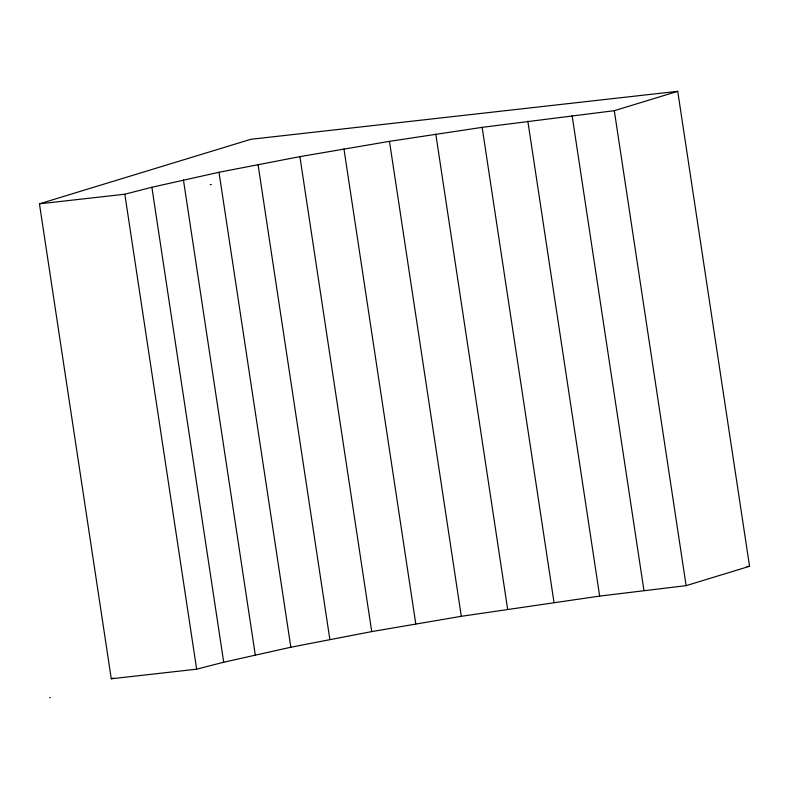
<?xml version="1.0" encoding="UTF-8"?>
<svg xmlns="http://www.w3.org/2000/svg" width="789" height="789" viewBox="0 0 789 789"><rect width="100%" height="100%" fill="white"/><g stroke="black" fill="none" stroke-linecap="round" stroke-linejoin="round"><path stroke-width="1.18" d="M39.45 203.818L250.872 139.288L677.721 91.317L749.55 566.285L686.124 585.645L599.66 596.089L461.309 616.308L371.727 631.594L290.835 647.227L223.701 662.227L196.648 669.18L111.279 678.777L39.45 203.818L124.82 194.222L151.873 187.259L219.007 172.268L299.899 156.636L389.48 141.339L482.148 127.354L614.296 110.677L677.721 91.317M111.279 678.777L113.626 678.067M210.19 184.626L211.284 184.508M747.104 566.561L749.55 566.285M49.697 697.683L50.249 697.614M614.296 110.677L686.124 585.645M572.104 115.539L643.942 590.497M527.831 121.121L599.66 596.089M482.148 127.354L553.986 602.313M435.794 134.13L507.623 609.088M389.48 141.339L461.309 616.308M343.945 148.884L415.773 623.852M299.899 156.636L371.727 631.594M258.033 164.467L329.861 639.435M219.007 172.268L290.835 647.227M183.433 179.902L255.261 654.87M151.873 187.259L223.701 662.227M124.82 194.222L196.648 669.18"/></g></svg>
